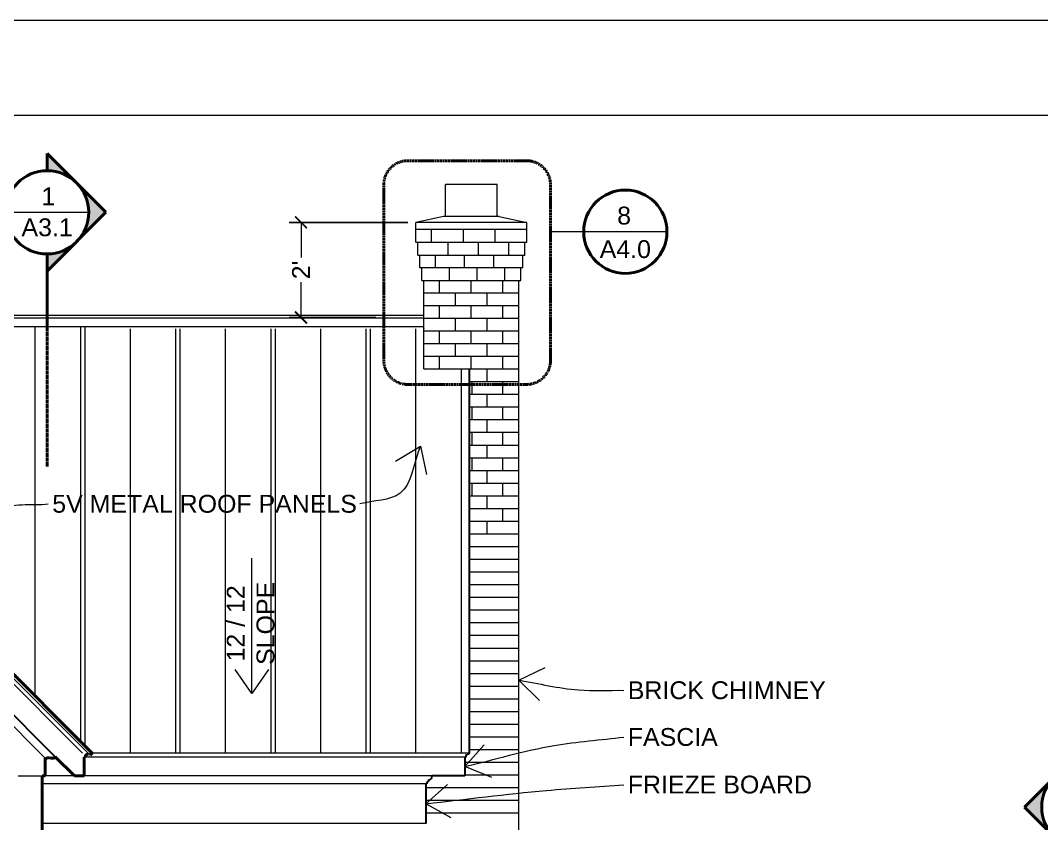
# Model space of a CAD drawing. Header units: inches. Extents: x -4969 to 16721, y 2489 to 24693.
# Drawn here: x 4334.7 to 4592.2, y 5643.9 to 5846.5 of the extents above; entities that cross this region are included whole.
import ezdxf

# ---------------------------------------------------------------- set-up
doc = ezdxf.new("R2010")
doc.units = ezdxf.units.IN
doc.header["$MEASUREMENT"] = 0
doc.linetypes.add('CENTER', pattern=[2, 1.25, -0.25, 0.25, -0.25])
doc.linetypes.add('DASHED2', pattern=[0.375, 0.25, -0.125])
doc.layers.get('0').update_dxf_attribs({"lineweight": 5})
doc.layers.add('0-NPLT', color=1, linetype='Continuous', plot=False)
for name, color, linetype, lineweight in [('1', 1, 'Continuous', 9), ('2', 6, 'Continuous', 20), ('3', 3, 'Continuous', 30), ('4', 2, 'Continuous', 40), ('A-DIMSx', 7, 'Continuous', 9), ('A-LINK', 7, 'Continuous', 40), ('A-TEXTx', 7, 'Continuous', 20)]:
    doc.layers.add(name, color=color, linetype=linetype, lineweight=lineweight)
doc.styles.get("Standard").update_dxf_attribs({"font": 'Arial.ttf'})
doc.dimstyles.get("Standard").update_dxf_attribs({"dimtxt": 3, "dimasz": 2, "dimexe": 0.03125, "dimexo": 0.0625, "dimgap": 0.03125, "dimtad": 0, "dimtoh": 1, "dimdec": 4, "dimlfac": 0.99985, "dimzin": 0, "dimdsep": 46, "dimlunit": 4, "dimtxsty": 'Standard', "dimblk": 'ARCHTICK', "dimblk1": 'ARCHTICK', "dimblk2": 'ARCHTICK', "dimcen": 0.09, "dimclrt": 256, "dimadec": 0, "dimazin": 0, "dimtfac": 1, "dimtdec": 4, "dimtofl": 0, "dimtmove": 0, "dimatfit": 3, "dimfxl": 1, "dimtolj": 1, "dimtzin": 0, "dimarcsym": 0})

# ---------------------------------------------------------------- blocks, each defined once
blk = doc.blocks.new('_ArchTick')
at = {"color": 0, "linetype": 'ByBlock', "lineweight": 0, "const_width": 0.15}
blk.add_lwpolyline([(-0.5, -0.5), (0.5, 0.5)], dxfattribs=at)
blk = doc.blocks.new('*D81')
at = {"layer": 'A-DIMSx', "color": 0, "lineweight": -2, "ltscale": 0.1, "transparency": 16777216}
for p, q in [((4432.38, 5795.57), (4402.43, 5795.57)), ((4424.32, 5771.57), (4402.43, 5771.57))]:
    blk.add_line(p, q, dxfattribs=at)
at = {"layer": 'A-DIMSx', "color": 0, "lineweight": 5, "ltscale": 0.1, "transparency": 16777216}
for p, q in [((4405.43, 5795.57), (4405.43, 5786.68)), ((4405.43, 5771.57), (4405.43, 5780.46))]:
    blk.add_line(p, q, dxfattribs=at)
at = {"layer": 'Defpoints', "color": 0, "ltscale": 0.1, "transparency": 16777216}
for p in [(4405.43, 5795.57), (4434.38, 5795.57), (4426.32, 5771.57)]:
    blk.add_point(p, dxfattribs=at)
at = {"layer": 'A-DIMSx', "color": 0, "lineweight": 5, "ltscale": 0.1, "transparency": 16777216, "xscale": 3, "yscale": 3, "zscale": 3}
for p, rotation in [((4405.43, 5795.57), 90), ((4405.43, 5771.57), 270)]:
    blk.add_blockref('_ArchTick', p, dxfattribs=dict(at, rotation=rotation))
at = {"layer": 'A-DIMSx', "ltscale": 0.1, "transparency": 16777216, "insert": (4405.43, 5783.57), "char_height": 4.5, "attachment_point": 5, "rotation": 90}
blk.add_mtext("\\A1;2'", dxfattribs=at)
blk = doc.blocks.new('Elevation Callout - 1')
at = {"layer": 'A-LINK', "ltscale": 0.1}
blk.add_hatch(color=152, dxfattribs=at).paths.add_polyline_path([(2031.59, 7377.65), (2039.01, 7370.23), (2046.43, 7377.65, -0.198912), (2039.01, 7374.58, -0.198912)])
at = {"layer": 'A-LINK', "color": 152, "ltscale": 0.1}
for q in [(2031.59, 7377.65), (2046.43, 7377.65)]:
    blk.add_line((2039.01, 7370.23), q, dxfattribs=at)
blk.add_circle((2039.01, 7385.08), 10.5, dxfattribs=at)
blk = doc.blocks.new('Section Callout')
at = {"layer": 'A-LINK', "ltscale": 0.1}
h = blk.add_hatch(color=152, dxfattribs=at)
h.paths.add_polyline_path([(1891.06, 7392.5), (1883.64, 7385.08), (1891.06, 7377.65, -0.198912), (1887.98, 7385.08, -0.198912)])
h.paths.add_polyline_path([(1898.48, 7399.92), (1891.06, 7392.5, -0.198912), (1898.48, 7395.58)])
h.paths.add_polyline_path([(1891.06, 7377.65), (1898.48, 7370.23), (1898.48, 7374.58, -0.198912)])
at = {"layer": 'A-LINK', "color": 152, "ltscale": 0.1}
for p, q in [((1883.64, 7385.08), (1898.48, 7399.92)), ((1898.48, 7399.92), (1898.48, 7395.58)), ((1883.64, 7385.08), (1898.48, 7370.23)), ((1898.48, 7374.58), (1898.48, 7370.23)), ((1898.48, 7370.23), (1898.48, 7355.49))]:
    blk.add_line(p, q, dxfattribs=at)
blk.add_circle((1898.48, 7385.08), 10.5, dxfattribs=at)
blk = doc.blocks.new('Detail Callout')
at = {"layer": '2', "color": 152, "ltscale": 0.1}
blk.add_line((240.24, 5822.29), (219.24, 5822.29), dxfattribs=at)
at = {"layer": 'A-LINK', "color": 152, "ltscale": 0.1}
blk.add_circle((229.74, 5822.29), 10.5, dxfattribs=at)
blk = doc.blocks.new('BORDER 11X17')
at = {"layer": '0-NPLT', "lineweight": 9, "ltscale": 0.1}
blk.add_lwpolyline([(29864.74, -10461.77), (29048.74, -10461.77), (29048.74, -10989.77), (29864.74, -10989.77), (29864.74, -10461.77)], dxfattribs=at)
blk.add_lwpolyline([(29792.74, -10473.77), (29078.74, -10473.77), (29078.74, -10977.77), (29792.74, -10977.77)], close=True, dxfattribs=at)

msp = doc.modelspace()

# ---------------------------------------------------------------- linework, layer by layer
at = {"layer": '1'}
for p, q in [((4462.3760604, 5795.5704422), (4434.3760604, 5795.5704422)), ((4455.3760604, 5797.0704422), (4441.3760604, 5797.0704422)), ((4462.3760604, 5793.735623), (4434.3760604, 5793.735623)), ((4438.3760604, 5790.535623), (4438.3760604, 5793.735623)), ((4446.3760604, 5790.535623), (4446.3760604, 5793.735623)), ((4454.3760604, 5790.535623), (4454.3760604, 5793.735623)), ((4434.3760604, 5790.535623), (4462.3760604, 5790.535623)), ((4442.5427271, 5787.335623), (4442.5427271, 5790.535623)), ((4450.2093937, 5787.335623), (4450.2093937, 5790.535623)), ((4457.8760604, 5787.335623), (4457.8760604, 5790.535623)), ((4434.8760604, 5787.335623), (4461.8760604, 5787.335623)), ((4439.3760604, 5784.135623), (4439.3760604, 5787.335623)), ((4446.7093937, 5784.135623), (4446.7093937, 5787.335623)), ((4454.0427271, 5784.135623), (4454.0427271, 5787.335623)), ((4461.3760604, 5784.135623), (4435.3760604, 5784.135623)), ((4442.8760604, 5780.935623), (4442.8760604, 5784.135623)), ((4449.8760604, 5780.935623), (4449.8760604, 5784.135623)), ((4456.8760604, 5780.935623), (4456.8760604, 5784.135623)), ((4435.8760604, 5780.935623), (4460.8760604, 5780.935623)), ((4440.3760604, 5777.735623), (4440.3760604, 5780.935623)), ((4448.3760604, 5777.735623), (4448.3760604, 5780.935623)), ((4456.3760604, 5777.735623), (4456.3760604, 5780.935623)), ((4460.3760604, 5777.735623), (4436.3760604, 5777.735623)), ((4444.3760604, 5774.535623), (4444.3760604, 5777.735623)), ((4452.3760604, 5774.535623), (4452.3760604, 5777.735623)), ((4460.3760604, 5774.535623), (4436.3760604, 5774.535623)), ((4440.3760604, 5771.335623), (4440.3760604, 5774.535623)), ((4448.3760604, 5771.335623), (4448.3760604, 5774.535623)), ((4456.3760604, 5771.335623), (4456.3760604, 5774.535623)), ((4242.3760384, 5771.0637977), (4352.248224, 5661.1916121)), ((4350.3340104, 5661.6916121), (4242.3760384, 5769.6495841)), ((4436.3760604, 5771.3744579), (4247.017126, 5771.3744579)), ((4460.3760604, 5771.335623), (4436.3760604, 5771.335623)), ((4444.3760604, 5768.135623), (4444.3760604, 5771.335623)), ((4452.3760604, 5768.135623), (4452.3760604, 5771.335623)), ((4247.2838509, 5769.2969685), (4436.3760604, 5769.2969685)), ((4338.3760384, 5676.1244579), (4338.3760384, 5769.2969685)), ((4349.8760384, 5664.6244579), (4349.8760384, 5769.2969685)), ((4350.8760384, 5769.2969685), (4350.8760384, 5663.6244579)), ((4362.3760384, 5768.7429528), (4362.3760384, 5661.7219422)), ((4373.8760384, 5661.7219422), (4373.8760384, 5768.7429528)), ((4374.8760384, 5768.7429528), (4374.8760384, 5661.7219422)), ((4386.3760384, 5661.7219422), (4386.3760384, 5768.7429528)), ((4397.8760384, 5661.7219422), (4397.8760384, 5768.7429528)), ((4398.8760384, 5768.7429528), (4398.8760384, 5661.7219422)), ((4410.3760384, 5768.7429528), (4410.3760384, 5661.7219422)), ((4421.8760384, 5661.7219422), (4421.8760384, 5768.7429528)), ((4422.8760384, 5768.7429528), (4422.8760384, 5661.7219422)), ((4434.3760384, 5661.7219422), (4434.3760384, 5768.7429528)), ((4460.3760604, 5768.135623), (4436.3760604, 5768.135623)), ((4440.3760604, 5764.935623), (4440.3760604, 5768.135623)), ((4448.3760604, 5764.935623), (4448.3760604, 5768.135623)), ((4456.3760604, 5764.935623), (4456.3760604, 5768.135623)), ((4460.3760604, 5764.935623), (4436.3760604, 5764.935623)), ((4444.3760604, 5761.735623), (4444.3760604, 5764.935623)), ((4452.3760604, 5761.735623), (4452.3760604, 5764.935623)), ((4460.3760604, 5761.735623), (4436.3760604, 5761.735623)), ((4440.3760604, 5758.5955712), (4440.3760604, 5761.735623)), ((4448.3760604, 5758.535623), (4448.3760604, 5761.735623)), ((4456.3760604, 5758.535623), (4456.3760604, 5761.735623)), ((4445.8760384, 5661.7219422), (4445.8760384, 5758.5955712)), ((4460.3760604, 5758.535623), (4447.8760384, 5758.535623)), ((4452.3760604, 5755.335623), (4452.3760604, 5758.535623)), ((4460.3760604, 5755.335623), (4447.8760384, 5755.335623)), ((4448.6260604, 5752.135623), (4448.6260604, 5755.335623)), ((4456.3760604, 5752.135623), (4456.3760604, 5755.335623)), ((4460.3760604, 5752.135623), (4447.8760384, 5752.135623)), ((4452.3760604, 5748.935623), (4452.3760604, 5752.135623)), ((4460.3760604, 5748.935623), (4447.8760384, 5748.935623)), ((4448.6260604, 5745.735623), (4448.6260604, 5748.935623)), ((4456.3760604, 5745.735623), (4456.3760604, 5748.935623)), ((4460.3760604, 5745.735623), (4447.8760384, 5745.735623)), ((4452.3760604, 5742.535623), (4452.3760604, 5745.735623)), ((4460.3760604, 5742.535623), (4447.8760384, 5742.535623)), ((4448.6260604, 5739.335623), (4448.6260604, 5742.535623)), ((4456.3760604, 5739.335623), (4456.3760604, 5742.535623)), ((4460.3760604, 5739.335623), (4447.8760384, 5739.335623)), ((4452.3760604, 5736.135623), (4452.3760604, 5739.335623)), ((4460.3760604, 5736.135623), (4447.8760384, 5736.135623)), ((4448.6260604, 5732.935623), (4448.6260604, 5736.135623)), ((4456.3760604, 5732.935623), (4456.3760604, 5736.135623)), ((4460.3760604, 5732.935623), (4447.8760384, 5732.935623)), ((4452.3760604, 5729.735623), (4452.3760604, 5732.935623)), ((4460.3760604, 5729.735623), (4447.8760384, 5729.735623)), ((4448.6260604, 5726.535623), (4448.6260604, 5729.735623)), ((4456.3760604, 5726.535623), (4456.3760604, 5729.735623)), ((4460.3760604, 5726.535623), (4447.8760384, 5726.535623)), ((4452.3760604, 5723.335623), (4452.3760604, 5726.535623)), ((4460.3760604, 5723.335623), (4447.8760384, 5723.335623)), ((4456.3760604, 5720.135623), (4456.3760604, 5723.335623)), ((4460.3760604, 5720.135623), (4447.8760384, 5720.135623)), ((4452.3760604, 5716.935623), (4452.3760604, 5720.135623)), ((4460.3760604, 5716.935623), (4447.8760384, 5716.935623)), ((4460.3760604, 5713.735623), (4447.8760384, 5713.735623)), ((4460.3760604, 5710.535623), (4447.8760384, 5710.535623)), ((4460.3760604, 5707.335623), (4447.8760384, 5707.335623)), ((4460.3760604, 5704.135623), (4447.8760384, 5704.135623)), ((4460.3760604, 5700.935623), (4447.8760384, 5700.935623)), ((4460.3760604, 5697.735623), (4447.8760384, 5697.735623)), ((4460.3760604, 5694.535623), (4447.8760384, 5694.535623)), ((4460.3760604, 5691.335623), (4447.8760384, 5691.335623)), ((4460.3760604, 5688.135623), (4447.8760384, 5688.135623)), ((4460.3760604, 5684.935623), (4447.8760384, 5684.935623)), ((4460.3760604, 5681.735623), (4447.8760384, 5681.735623)), ((4460.3760604, 5678.535623), (4447.8760384, 5678.535623)), ((4460.3760604, 5675.335623), (4447.8760384, 5675.335623)), ((4460.3760604, 5672.135623), (4447.8760384, 5672.135623)), ((4460.3760604, 5668.935623), (4447.8760384, 5668.935623)), ((4460.3760604, 5665.735623), (4447.8760384, 5665.735623)), ((4460.3760604, 5662.535623), (4447.8760384, 5662.535623)), ((4446.7482004, 5660.7284154), (4350.9958789, 5660.7284154)), ((4460.3760604, 5659.335623), (4446.748245, 5659.335623)), ((4334.1208067, 5655.9416121), (4340.1255647, 5655.941612)), ((4437.1260597, 5653.941612), (4340.1255647, 5653.941612)), ((4348.2629428, 5655.941612), (4340.8760382, 5655.941612)), ((4460.3760604, 5656.135623), (4446.748245, 5656.135623)), ((4460.3760604, 5652.935623), (4436.8760597, 5652.935623)), ((4460.3760604, 5649.735623), (4436.8760597, 5649.735623)), ((4460.3760604, 5646.535623), (4436.8760597, 5646.535623)), ((4436.876015, 5643.9416121), (4340.1255648, 5643.9416121))]:
    msp.add_line(p, q, dxfattribs=at)
at = {"layer": '2'}
for p, q in [((4441.8760604, 5797.0704422), (4441.8760604, 5805.1072455)), ((4454.8760604, 5805.1072455), (4441.8760604, 5805.1072455)), ((4454.8760604, 5797.0704422), (4454.8760604, 5805.1072455)), ((4441.3760604, 5797.0704422), (4434.3760604, 5795.5704422)), ((4434.3760604, 5790.535623), (4434.3760604, 5795.5704422)), ((4455.3760604, 5797.0704422), (4462.3760604, 5795.5704422)), ((4462.3760604, 5790.535623), (4462.3760604, 5795.5704422)), ((4434.8760604, 5787.335623), (4434.8760604, 5790.535623)), ((4461.8760604, 5787.335623), (4461.8760604, 5790.535623)), ((4435.3760604, 5784.135623), (4435.3760604, 5787.335623)), ((4461.3760604, 5784.135623), (4461.3760604, 5787.335623)), ((4435.8760604, 5780.935623), (4435.8760604, 5784.135623)), ((4460.8760604, 5780.935623), (4460.8760604, 5784.135623)), ((4436.3760604, 5768.787147), (4436.3760604, 5780.935623)), ((4460.3760604, 5387.7512809), (4460.3760604, 5780.935623)), ((4246.9208349, 5772.1244579), (4436.3760604, 5772.1244579)), ((4436.3760604, 5768.787147), (4436.3760604, 5768.7429528)), ((4436.3760604, 5758.5955712), (4436.3760604, 5768.7429528)), ((4341.0528149, 5660.2843504), (4242.3760384, 5758.9611268)), ((4436.3760604, 5758.5955712), (4447.8760384, 5758.5955712)), ((4447.8760384, 5661.7219422), (4352.7785541, 5661.7219422)), ((4438.4132588, 5655.9416121), (4350.748224, 5655.941612))]:
    msp.add_line(p, q, dxfattribs=at)
at = {"layer": '2', "color": 152, "ltscale": 0.1}
for p, q in [((4330.888306, 5798.1022121), (4351.888306, 5798.1022121)), ((4476.7367173, 5793.2089277), (4468.3520137, 5793.2089277)), ((4496.2367176, 5793.2089277), (4478.2367176, 5793.2089277))]:
    msp.add_line(p, q, dxfattribs=at)
at = {"layer": '3'}
for p, q in [((4242.3760384, 5761.8285165), (4343.3923384, 5660.8122164)), ((4447.8760384, 5758.5955712), (4447.8760384, 5661.7219422)), ((4447.7482523, 5661.7219422), (4447.7482523, 5661.4784154)), ((4446.748245, 5660.7284154), (4446.748245, 5655.941612)), ((4446.7482523, 5660.7284154), (4446.9982523, 5660.7284154)), ((4436.8760597, 5653.941612), (4436.8760597, 5643.9416121)), ((4437.1260597, 5653.941612), (4436.8760597, 5653.941612)), ((4437.694778, 5654.691612), (4437.694778, 5654.941612)), ((4446.748245, 5655.9416121), (4438.4132588, 5655.9416121))]:
    msp.add_line(p, q, dxfattribs=at)
for centre, radius, start, end in [((4447.685955, 5660.7907126), 0.6905186, 84.823843828, 185.1761549), ((4437.8645837, 5653.9722228), 0.7391582, 103.281089991, 182.373471435), ((4437.593301, 5655.7726287), 0.8371895, 276.962026999, 11.644935134)]:
    msp.add_arc(centre, radius, start, end, dxfattribs=at)
at = {"layer": '4'}
for p, q in [((4242.3760384, 5772.1244579), (4352.7785541, 5661.7219422)), ((4351.7482236, 5661.6916121), (4351.7482236, 5661.4416121)), ((4351.748224, 5661.6916121), (4351.748224, 5661.4416121)), ((4352.248224, 5661.1916121), (4352.7785541, 5661.7219422)), ((4340.8760382, 5660.461127), (4340.8760382, 5655.941612)), ((4341.9852896, 5660.4125358), (4342.1620663, 5660.5893125)), ((4343.3923384, 5660.8122164), (4348.2629428, 5655.941612)), ((4350.7482236, 5660.6916121), (4350.9982236, 5660.6916121)), ((4350.7482236, 5660.6916121), (4350.7482236, 5655.941612)), ((4350.748224, 5660.6916121), (4350.998224, 5660.6916121)), ((4350.748224, 5660.6916121), (4350.748224, 5655.941612)), ((4340.1255648, 5566.3688109), (4340.1255647, 5655.941612)), ((4348.2629428, 5655.941612), (4350.7482236, 5655.941612))]:
    msp.add_line(p, q, dxfattribs=at)
at = {"layer": '4', "ltscale": 0.1}
msp.add_line((4340.1255647, 5655.941612), (4340.8760382, 5655.941612), dxfattribs=at)
at = {"layer": '4'}
for centre, radius, start, end in [((4351.6859263, 5660.7539094), 0.6905186, 84.823843828, 185.1761549), ((4351.6859267, 5660.7539094), 0.6905186, 84.823843828, 185.1761549), ((4341.5966754, 5659.7837801), 0.7391582, 58.281089991, 137.373471435), ((4342.6779287, 5661.2486851), 0.8371895, 231.962026999, 328.57715556)]:
    msp.add_arc(centre, radius, start, end, dxfattribs=at)
at = {"layer": 'A-LINK', "color": 152, "linetype": 'CENTER', "ltscale": 0.15}
msp.add_line((4341.388306, 5733.9639855), (4341.388306, 5785.3742901), dxfattribs=at)
at = {"layer": 'A-LINK', "color": 152, "linetype": 'DASHED2', "ltscale": 0.5, "flags": 128}
msp.add_lwpolyline([(4426.32381, 5805.1237927), (4426.32381, 5760.6943164, 0.4142135624), (4432.32381, 5754.6943164), (4462.3520137, 5754.6943164, 0.4142135624), (4468.3520137, 5760.6943164), (4468.3520137, 5805.1237927, 0.4142135624), (4462.3520137, 5811.1237927), (4432.32381, 5811.1237927, 0.4142135624)], format="xyb", close=True, dxfattribs=at)

# ---------------------------------------------------------------- block references
at = {"ltscale": 0.1, "xscale": 2, "yscale": 2, "zscale": 2}
msp.add_blockref('BORDER 11X17', (-54749.4783869, 26770.0450796), dxfattribs=at)
at = {"color": 152, "ltscale": 0.1, "xscale": -1}
msp.add_blockref('Section Callout', (6239.8732569, -1586.9733715), dxfattribs=at)
at = {"color": 152, "ltscale": 0.1, "xscale": -1, "rotation": 270}
msp.add_blockref('Elevation Callout - 1', (-2782.3247485, 3609.0872777), dxfattribs=at)
at = {"layer": '2', "color": 152, "ltscale": 0.25}
msp.add_blockref('Detail Callout', (4257.4990617, -29.0824738), dxfattribs=at)

# ---------------------------------------------------------------- texts
at = {"layer": 'A-LINK', "color": 152, "ltscale": 0.1, "attachment_point": 5}
for s, insert, char_height, width in [('{1}', (4341.6984491, 5802.1455632), 4.5, 9.771161836), ('8', (4486.9265745, 5797.2522787), 4.5, 9.771161836), ('{\\H0.75x;A3.1}', (4341.3925638, 5794.2922479), 6, 9.85131083), ('{\\H0.75x;A4.0}', (4487.2324599, 5788.7940373), 6, 9.85131083)]:
    msp.add_mtext(s, dxfattribs=dict(at, insert=insert, char_height=char_height, width=width))
at = {"layer": 'A-TEXTx', "ltscale": 0.25, "char_height": 4.5, "attachment_point": 4}
for s, insert in [('{5V METAL ROOF PANELS}', (4342.6895287, 5724.5637324)), ('{BRICK CHIMNEY}', (4487.8567372, 5677.5453438)), ('{FASCIA }', (4487.8567372, 5665.7484128)), ('{FRIEZE BOARD}', (4487.8567372, 5653.7484128))]:
    msp.add_mtext(s, dxfattribs=dict(at, insert=insert))
at = {"layer": 'A-TEXTx', "ltscale": 0.5, "insert": (4392.7407595, 5694.4354417), "char_height": 4.5, "attachment_point": 5, "rotation": 90}
msp.add_mtext('{12 / 12 \\PSLOPE}', dxfattribs=at)

# ---------------------------------------------------------------- dimensions: what is measured, and where the dimension line sits
at = {"layer": 'A-DIMSx', "ltscale": 0.1}
dim = msp.add_linear_dim(base=(4405.4296081, 5795.5704422), p1=(4426.32381, 5771.5704422), p2=(4434.3760604, 5795.5704422), angle=90, dimstyle='Standard', override={"dimtxt": 4.5, "dimasz": 3, "dimexe": 3, "dimexo": 2, "dimgap": 1, "dimlfac": -47.9928, "dimlwd": 5}, dxfattribs=at)
dim.commit()
dim.dimension.update_dxf_attribs({"geometry": '*D81', "text_midpoint": (4405.4296081, 5783.5704422)})

# ---------------------------------------------------------------- leaders
at = {"layer": 'A-TEXTx', "path_type": 1, "annotation_type": 0, "has_hookline": 1}
for points, hookline_direction, text_width in [([(4435.560925, 5739.1353526), (4430.4252433, 5727.259473), (4420.3001385, 5724.5637324)], 1, 76.2667121), ([(4320.701952, 5712.6250381), (4328.9937671, 5723.1022287), (4341.6895287, 5724.5637324)], 0, 76.2667121), ([(4460.3760604, 5680.0920052), (4475.438579, 5677.6632053), (4486.8567372, 5677.5453438)], 0, 49.4386085), ([(4446.748245, 5658.3350137), (4469.3065069, 5663.6219506), (4486.8567372, 5665.7484128)], 0, 22.1991814), ([(4436.8760597, 5648.9416121), (4467.3417677, 5652.2939018), (4486.8567372, 5653.7484128)], 0, 45.6047067)]:
    msp.add_leader(points, dimstyle='Standard', override={"dimasz": 6, "dimgap": 1, "dimldrblk": 'Open90', "dimlwd": -1}, dxfattribs=dict(at, hookline_direction=hookline_direction, text_width=text_width))
at = {"layer": 'A-TEXTx'}
msp.add_leader([(4393.0266035, 5676.7703214), (4393.0266035, 5698.8105709), (4393.0266035, 5710.8595991)], dimstyle='Standard', override={"dimasz": 6, "dimgap": 1, "dimldrblk": 'Open90', "dimlwd": -1}, dxfattribs=at)

doc.saveas('drawing.dxf')
